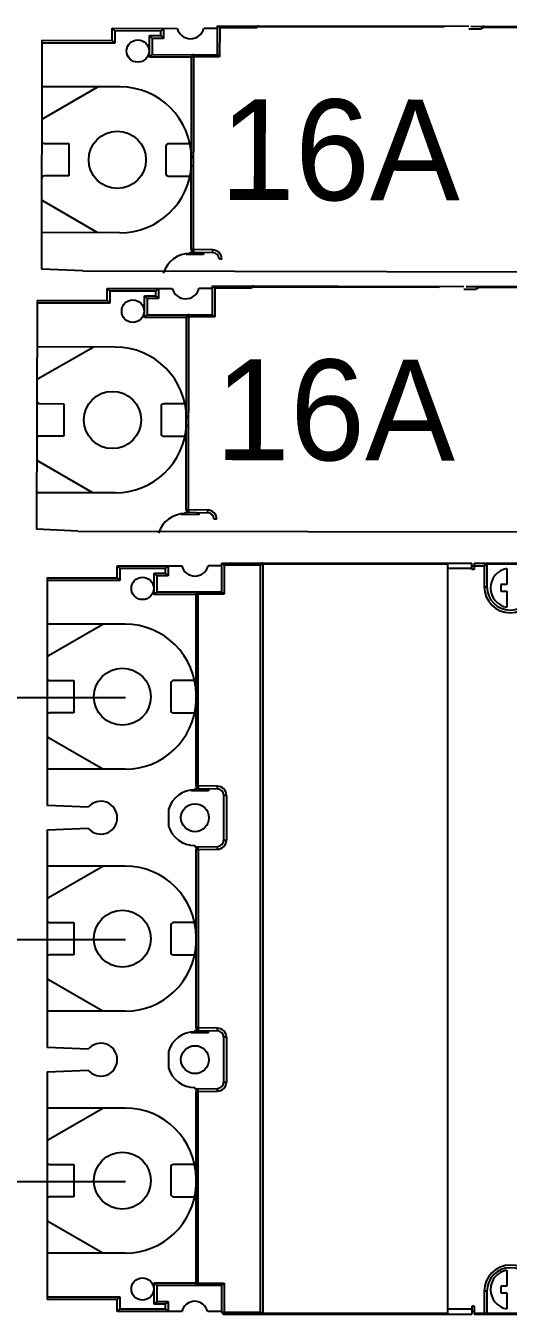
# Model space of a CAD drawing. Extents: x -4780 to 4154, y -1673 to 3208.
# Drawn here: x 2083.2 to 2145.6, y -102.5 to 64.1 of the extents above; entities that cross this region are included whole.
import ezdxf

# ---------------------------------------------------------------- set-up
doc = ezdxf.new("R2010")
doc.units = 0
doc.header["$MEASUREMENT"] = 0
doc.styles.add('PADRÃO', font='', dxfattribs={"height": 0.2})
doc.styles.get('PADRÃO').set_extended_font_data('AvantGarde Bk BT')

msp = doc.modelspace()

# ---------------------------------------------------------------- linework, layer by layer
at = {"color": 7, "linetype": 'Continuous'}
for p, q in [((2094.37, 62.208), (2094.372, 63.779)), ((2094.372, 63.779), (2102.777, 63.764)), ((2094.721, 63.429), (2094.372, 63.779)), ((2094.721, 63.429), (2094.718, 61.858)), ((2100.657, 63.418), (2094.721, 63.429)), ((2100.656, 62.825), (2100.657, 63.418)), ((2100.657, 63.418), (2101.007, 63.767)), ((2101.007, 63.767), (2101.005, 62.475)), ((2107.991, 63.754), (2106.221, 63.757)), ((2107.985, 60.367), (2107.992, 64.103)), ((2107.992, 64.103), (2140.466, 64.043)), ((2107.992, 64.103), (2108.27, 63.823)), ((2108.27, 63.823), (2108.264, 60.087)), ((2113.019, 63.814), (2108.27, 63.823)), ((2137.295, 63.909), (2113.299, 63.954)), ((2140.466, 63.694), (2142.072, 63.691)), ((2140.746, 64.042), (2240.615, 63.858)), ((2142.282, 64.04), (2142.072, 63.691)), ((2142.422, 63.9), (2142.072, 63.691)), ((2148.498, 63.888), (2142.422, 63.9)), ((2085.291, 62.224), (2085.236, 32.648)), ((2094.718, 61.858), (2085.29, 61.875)), ((2085.291, 62.224), (2094.37, 62.208)), ((2094.718, 61.858), (2094.37, 62.208)), ((2099.184, 60.034), (2099.19, 62.827)), ((2099.19, 62.827), (2100.656, 62.825)), ((2099.19, 62.827), (2099.538, 62.477)), ((2099.538, 62.477), (2099.534, 60.382)), ((2101.005, 62.475), (2099.538, 62.477)), ((2100.656, 62.825), (2101.005, 62.475)), ((2099.184, 60.034), (2099.534, 60.382)), ((2104.632, 60.024), (2099.184, 60.034)), ((2099.534, 60.382), (2107.985, 60.367)), ((2104.586, 35.176), (2104.632, 60.094)), ((2108.264, 60.087), (2104.632, 60.094)), ((2104.865, 35.177), (2104.912, 60.372)), ((2108.264, 60.087), (2107.985, 60.367)), ((2095.406, 56.2), (2085.279, 56.218)), ((2085.446, 52.129), (2092.537, 56.205)), ((2085.615, 48.885), (2088.758, 48.879)), ((2088.758, 48.879), (2088.75, 44.689)), ((2101.328, 48.506), (2101.322, 45.015)), ((2104.398, 48.85), (2101.678, 48.855)), ((2088.75, 44.689), (2085.607, 44.694)), ((2101.67, 44.665), (2104.373, 44.66)), ((2092.502, 37.349), (2085.427, 41.451)), ((2095.371, 37.343), (2085.245, 37.362)), ((2107.365, 35.128), (2104.865, 35.177)), ((2107.358, 34.779), (2107.365, 35.128)), ((2106.191, 34.53), (2103.944, 34.534)), ((2104.446, 34.835), (2104.445, 34.663)), ((2104.446, 34.835), (2107.358, 34.779)), ((2106.191, 34.802), (2106.191, 34.53)), ((2108.529, 33.939), (2108.18, 33.94)), ((2090.573, 32.418), (2085.236, 32.648)), ((2093.735, 28.578), (2093.738, 30.149)), ((2093.738, 30.149), (2102.143, 30.133)), ((2094.087, 29.799), (2093.738, 30.149)), ((2100.023, 29.788), (2100.373, 30.137)), ((2100.373, 30.137), (2100.371, 28.845)), ((2107.357, 30.124), (2105.587, 30.127)), ((2107.351, 26.737), (2107.357, 30.473)), ((2107.357, 30.473), (2139.832, 30.413)), ((2107.357, 30.473), (2107.636, 30.193)), ((2107.636, 30.193), (2107.629, 26.457)), ((2112.385, 30.184), (2107.636, 30.193)), ((2136.661, 30.279), (2112.665, 30.323)), ((2139.832, 30.064), (2141.438, 30.061)), ((2140.112, 30.412), (2239.981, 30.228)), ((2141.648, 30.41), (2141.438, 30.061)), ((2141.788, 30.27), (2141.438, 30.061)), ((2147.863, 30.258), (2141.788, 30.27)), ((2084.656, 28.594), (2084.602, -0.982)), ((2084.656, 28.594), (2093.735, 28.578)), ((2094.084, 28.228), (2093.735, 28.578)), ((2094.087, 29.799), (2094.084, 28.228)), ((2100.023, 29.788), (2094.087, 29.799)), ((2098.55, 26.404), (2098.555, 29.197)), ((2098.555, 29.197), (2100.022, 29.195)), ((2098.555, 29.197), (2098.904, 28.847)), ((2098.904, 28.847), (2098.9, 26.752)), ((2100.371, 28.845), (2098.904, 28.847)), ((2100.022, 29.195), (2100.023, 29.788)), ((2100.022, 29.195), (2100.371, 28.845)), ((2094.084, 28.228), (2084.656, 28.245)), ((2098.55, 26.404), (2098.9, 26.752)), ((2098.9, 26.752), (2107.351, 26.737)), ((2104.231, 1.546), (2104.278, 26.742)), ((2107.629, 26.457), (2107.351, 26.737)), ((2103.998, 26.394), (2098.55, 26.404)), ((2103.952, 1.546), (2103.998, 26.463)), ((2107.629, 26.457), (2103.998, 26.463)), ((2094.772, 22.57), (2084.645, 22.588)), ((2084.812, 18.498), (2091.903, 22.575)), ((2084.981, 15.255), (2088.124, 15.249)), ((2088.124, 15.249), (2088.116, 11.059)), ((2103.763, 15.22), (2101.044, 15.225)), ((2100.694, 14.876), (2100.687, 11.384)), ((2088.116, 11.059), (2084.973, 11.064)), ((2101.036, 11.035), (2103.739, 11.03)), ((2091.868, 3.719), (2084.793, 7.821)), ((2094.737, 3.713), (2084.61, 3.732)), ((2105.557, 0.9), (2103.31, 0.904)), ((2103.811, 1.205), (2103.811, 1.033)), ((2103.811, 1.205), (2106.724, 1.149)), ((2106.731, 1.498), (2104.231, 1.546)), ((2105.557, 1.172), (2105.557, 0.9)), ((2106.724, 1.149), (2106.731, 1.498)), ((2107.895, 0.309), (2107.546, 0.31)), ((2089.939, -1.212), (2084.602, -0.982)), ((2094.995, -7.278), (2094.995, -5.714)), ((2094.995, -5.714), (2103.359, -5.714)), ((2095.342, -6.062), (2094.995, -5.714)), ((2095.342, -6.062), (2095.342, -7.625)), ((2101.25, -6.062), (2095.342, -6.062)), ((2099.79, -9.433), (2099.79, -6.652)), ((2099.79, -6.652), (2101.25, -6.652)), ((2099.79, -6.652), (2100.138, -7)), ((2101.25, -6.062), (2101.598, -5.714)), ((2101.25, -6.652), (2101.25, -6.062)), ((2101.25, -6.652), (2101.598, -7)), ((2101.598, -5.714), (2101.598, -7)), ((2108.548, -5.714), (2106.787, -5.714)), ((2108.548, -9.085), (2108.548, -5.367)), ((2108.548, -5.367), (2140.868, -5.367)), ((2108.548, -5.367), (2108.826, -5.645)), ((2108.826, -5.645), (2108.826, -9.363)), ((2113.552, -5.645), (2108.826, -5.645)), ((2113.552, -102.187), (2113.552, -5.645)), ((2113.83, -5.367), (2113.83, -102.465)), ((2137.712, -5.506), (2113.83, -5.506)), ((2137.712, -5.38), (2137.712, -102.423)), ((2140.868, -6.062), (2137.712, -6.062)), ((2140.868, -6.201), (2140.868, -5.367)), ((2140.868, -5.714), (2142.466, -5.714)), ((2141.146, -6.201), (2140.868, -6.201)), ((2141.146, -5.367), (2240.538, -5.367)), ((2141.146, -5.367), (2141.146, -6.201)), ((2142.675, -5.367), (2142.466, -5.714)), ((2142.814, -5.506), (2142.466, -5.714)), ((2142.466, -5.714), (2142.466, -8.416)), ((2148.861, -5.506), (2142.814, -5.506)), ((2142.814, -5.506), (2142.814, -8.416)), ((2145.386, -6.052), (2145.386, -8.147)), ((2085.959, -7.278), (2085.959, -36.713)), ((2085.959, -7.278), (2094.995, -7.278)), ((2095.342, -7.625), (2085.959, -7.625)), ((2095.342, -7.625), (2094.995, -7.278)), ((2100.138, -7), (2100.138, -9.085)), ((2101.598, -7), (2100.138, -7)), ((2145.386, -8.147), (2144.621, -8.147)), ((2144.621, -8.147), (2144.621, -8.981)), ((2099.79, -9.433), (2100.138, -9.085)), ((2105.212, -9.433), (2099.79, -9.433)), ((2100.138, -9.085), (2108.548, -9.085)), ((2105.212, -34.162), (2105.212, -9.363)), ((2108.826, -9.363), (2105.212, -9.363)), ((2105.49, -34.161), (2105.49, -9.085)), ((2108.826, -9.363), (2108.548, -9.085)), ((2142.466, -8.416), (2142.814, -8.416)), ((2144.621, -8.981), (2145.386, -8.981)), ((2145.386, -8.981), (2145.386, -11.075)), ((2096.037, -13.255), (2085.959, -13.255)), ((2086.133, -17.325), (2093.182, -13.255)), ((2086.306, -20.553), (2089.434, -20.553)), ((2089.434, -20.553), (2089.434, -24.724)), ((2101.945, -20.901), (2101.945, -24.376)), ((2104.999, -20.553), (2102.293, -20.553)), ((2089.434, -24.724), (2086.306, -24.724)), ((2102.293, -24.724), (2104.982, -24.724)), ((2093.182, -32.022), (2086.133, -27.952)), ((2096.037, -32.022), (2085.959, -32.022)), ((2106.81, -34.802), (2104.575, -34.802)), ((2105.073, -34.501), (2105.073, -34.673)), ((2105.073, -34.501), (2107.972, -34.551)), ((2107.978, -34.204), (2105.49, -34.161)), ((2106.81, -34.531), (2106.81, -34.802)), ((2107.972, -34.551), (2107.978, -34.204)), ((2108.791, -41.169), (2108.791, -35.385)), ((2109.139, -35.385), (2108.791, -35.385)), ((2109.139, -35.385), (2109.139, -41.169)), ((2091.271, -36.932), (2085.959, -36.713)), ((2101.632, -37.202), (2101.632, -39.352)), ((2085.959, -39.841), (2091.271, -39.622)), ((2085.959, -39.841), (2085.959, -67.99)), ((2108.791, -41.169), (2109.139, -41.169)), ((2105.073, -41.882), (2105.073, -42.053)), ((2105.073, -42.053), (2107.972, -42.003)), ((2105.212, -65.439), (2105.212, -42.392)), ((2105.49, -42.394), (2107.978, -42.35)), ((2105.49, -42.394), (2105.49, -65.438)), ((2107.978, -42.35), (2107.972, -42.003)), ((2096.037, -44.533), (2085.959, -44.533)), ((2086.133, -48.603), (2093.182, -44.533)), ((2086.306, -51.831), (2089.434, -51.831)), ((2089.434, -51.831), (2089.434, -56.001)), ((2101.945, -52.178), (2101.945, -55.653)), ((2104.999, -51.831), (2102.293, -51.831)), ((2089.434, -56.001), (2086.306, -56.001)), ((2102.293, -56.001), (2104.982, -56.001)), ((2093.182, -63.299), (2086.133, -59.229)), ((2096.037, -63.299), (2085.959, -63.299)), ((2106.81, -66.079), (2104.575, -66.079)), ((2105.073, -65.778), (2105.073, -65.95)), ((2105.073, -65.778), (2107.972, -65.829)), ((2107.978, -65.481), (2105.49, -65.438)), ((2106.81, -66.079), (2106.81, -65.808)), ((2107.972, -65.829), (2107.978, -65.481)), ((2091.271, -68.209), (2085.959, -67.99)), ((2108.791, -72.446), (2108.791, -66.663)), ((2109.139, -66.663), (2108.791, -66.663)), ((2109.139, -66.663), (2109.139, -72.446)), ((2101.632, -68.48), (2101.632, -70.629)), ((2085.959, -71.118), (2091.271, -70.9)), ((2085.959, -71.118), (2085.959, -100.554)), ((2105.073, -73.159), (2105.073, -73.331)), ((2105.073, -73.331), (2107.972, -73.28)), ((2107.978, -73.627), (2107.972, -73.28)), ((2108.791, -72.446), (2109.139, -72.446)), ((2105.212, -98.468), (2105.212, -73.67)), ((2105.49, -73.671), (2107.978, -73.627)), ((2105.49, -98.746), (2105.49, -73.671)), ((2096.037, -75.81), (2085.959, -75.81)), ((2086.133, -79.88), (2093.182, -75.81)), ((2086.306, -83.108), (2089.434, -83.108)), ((2089.434, -83.108), (2089.434, -87.278)), ((2104.999, -83.108), (2102.293, -83.108)), ((2101.945, -83.455), (2101.945, -86.931)), ((2089.434, -87.278), (2086.306, -87.278)), ((2102.293, -87.278), (2104.982, -87.278)), ((2093.182, -94.576), (2086.133, -90.506)), ((2096.037, -94.576), (2085.959, -94.576)), ((2145.386, -96.756), (2145.386, -98.851)), ((2099.79, -101.179), (2099.79, -98.399)), ((2099.79, -98.399), (2105.212, -98.399)), ((2099.79, -98.399), (2100.138, -98.746)), ((2100.138, -98.746), (2100.138, -100.832)), ((2108.548, -98.746), (2100.138, -98.746)), ((2105.212, -98.468), (2108.826, -98.468)), ((2108.826, -98.468), (2108.548, -98.746)), ((2108.548, -102.187), (2108.548, -98.746)), ((2108.826, -98.468), (2108.826, -102.465)), ((2142.466, -99.484), (2142.466, -102.465)), ((2142.814, -99.484), (2142.466, -99.484)), ((2142.814, -99.484), (2142.814, -102.326)), ((2144.621, -98.851), (2144.621, -99.685)), ((2145.386, -98.851), (2144.621, -98.851)), ((2144.621, -99.685), (2145.386, -99.685)), ((2145.386, -99.685), (2145.386, -101.779)), ((2085.959, -100.206), (2095.342, -100.206)), ((2094.995, -100.554), (2085.959, -100.554)), ((2095.342, -100.206), (2094.995, -100.554)), ((2094.995, -102.117), (2094.995, -100.554)), ((2095.342, -100.206), (2095.342, -101.77)), ((2099.79, -101.179), (2100.138, -100.832)), ((2101.25, -101.179), (2099.79, -101.179)), ((2100.138, -100.832), (2101.598, -100.832)), ((2101.25, -101.179), (2101.598, -100.832)), ((2101.25, -101.77), (2101.25, -101.179)), ((2101.598, -100.832), (2101.598, -102.117)), ((2140.868, -101.422), (2140.868, -102.465)), ((2141.146, -101.422), (2140.868, -101.422)), ((2141.146, -101.422), (2141.146, -102.465)), ((2095.342, -101.77), (2094.995, -102.117)), ((2103.359, -102.117), (2094.995, -102.117)), ((2095.342, -101.77), (2101.25, -101.77)), ((2101.25, -101.77), (2101.598, -102.117)), ((2108.548, -102.117), (2106.717, -102.117)), ((2108.548, -102.187), (2113.552, -102.187)), ((2108.826, -102.465), (2140.868, -102.465)), ((2113.83, -102.326), (2137.712, -102.326)), ((2137.712, -101.77), (2140.868, -101.77)), ((2141.146, -102.117), (2140.868, -102.117)), ((2141.146, -102.326), (2148.861, -102.326)), ((2141.146, -102.465), (2240.538, -102.465))]:
    msp.add_line(p, q, dxfattribs=at)
for p, q in [((2090.573, 32.418), (2257.916, 32.109)), ((2089.939, -1.212), (2257.282, -1.521)), ((2096.109, -22.784), (2030.715, -22.784)), ((2096.109, -54.062), (2030.831, -54.062)), ((2096.109, -85.339), (2030.974, -85.339))]:
    msp.add_line(p, q)
for centre, radius in [((2097.684, 60.84), 1.449), ((2095.039, 46.772), 3.701), ((2097.05, 27.21), 1.449), ((2094.405, 13.142), 3.701), ((2098.296, -8.633), 1.442), ((2095.69, -22.638), 3.684), ((2105.073, -38.277), 1.807), ((2095.69, -53.916), 3.684), ((2105.073, -69.554), 1.807), ((2095.69, -85.193), 3.684), ((2098.296, -99.198), 1.442)]:
    msp.add_circle(centre, radius, dxfattribs=at)
for centre, radius, start, end in [((2104.5, 64.214), 1.781, 194.66181, 345.12626), ((2113.299, 63.814), 0.279, 89.89404, 179.89545), ((2142.282, 63.9), 0.14, 359.89404, 89.89404), ((2104.911, 60.093), 0.279, 89.89404, 179.89404), ((2095.389, 46.981), 9.219, 359.89404, 89.89404), ((2085.62, 51.826), 0.349, 119.89404, 179.89404), ((2085.616, 49.234), 0.349, 179.89404, 269.89404), ((2101.677, 48.506), 0.349, 89.89404, 179.89404), ((2095.388, 46.571), 9.228, 269.89404, 357.34798), ((2101.671, 45.014), 0.349, 179.89404, 269.89404), ((2085.607, 44.345), 0.349, 89.89404, 179.89404), ((2085.602, 41.753), 0.349, 179.89404, 239.89404), ((2104.935, 35.175), 0.349, 179.89404, 268.89404), ((2107.342, 33.941), 1.187, 359.89404, 88.89404), ((2104.438, 31.041), 3.622, 89.89404, 162.54665), ((2107.342, 33.941), 0.838, 359.89404, 88.89404), ((2103.866, 30.584), 1.781, 194.66181, 345.12626), ((2112.665, 30.184), 0.279, 89.89404, 179.89545), ((2141.648, 30.27), 0.14, 359.89404, 89.89404), ((2104.277, 26.463), 0.279, 89.89404, 179.89404), ((2094.755, 13.351), 9.219, 359.89404, 89.89404), ((2084.986, 18.196), 0.349, 119.89404, 179.89404), ((2084.982, 15.604), 0.349, 179.89404, 269.89404), ((2101.043, 14.876), 0.349, 89.89404, 179.89404), ((2094.754, 12.941), 9.228, 269.89404, 357.34798), ((2084.973, 10.715), 0.349, 89.89404, 179.89404), ((2101.037, 11.384), 0.349, 179.89404, 269.89404), ((2084.968, 8.123), 0.349, 179.89404, 239.89404), ((2103.804, -2.589), 3.622, 89.89404, 162.54665), ((2104.301, 1.545), 0.349, 179.89404, 268.89404), ((2106.708, 0.311), 0.838, 359.89404, 88.89404), ((2106.708, 0.311), 1.187, 359.89404, 88.89404), ((2105.073, -5.262), 1.772, 194.76778, 345.23222), ((2113.83, -5.645), 0.278, 90, 180.00141), ((2142.675, -5.506), 0.139, 0, 90), ((2145.837, -8.564), 2.552, 100.19797, 259.80203), ((2105.49, -9.363), 0.278, 90, 180), ((2145.837, -8.416), 3.371, 180, 360), ((2145.837, -8.416), 3.023, 180, 360), ((2096.037, -22.43), 9.175, 360, 90), ((2086.306, -17.626), 0.348, 120, 180), ((2086.306, -20.206), 0.348, 180, 270), ((2102.293, -20.901), 0.348, 90, 180), ((2096.037, -22.838), 9.184, 270, 357.45394), ((2086.306, -25.071), 0.348, 90, 180), ((2102.293, -24.376), 0.348, 180, 270), ((2086.306, -27.651), 0.348, 180, 240), ((2105.073, -38.277), 3.604, 90, 162.65261), ((2105.559, -34.162), 0.348, 180, 269), ((2107.957, -35.385), 0.834, 0, 89), ((2107.957, -35.385), 1.182, 0, 89), ((2092.909, -38.277), 2.12, 219.38771, 140.61229), ((2105.073, -38.277), 3.604, 197.34739, 270), ((2107.957, -41.169), 0.834, 271, 360), ((2107.957, -41.169), 1.182, 271, 360), ((2105.559, -42.392), 0.348, 91, 180), ((2096.037, -53.707), 9.175, 360, 90), ((2086.306, -48.903), 0.348, 120, 180), ((2086.306, -51.483), 0.348, 180, 270), ((2102.293, -52.178), 0.348, 90, 180), ((2096.037, -54.115), 9.184, 270, 357.45394), ((2086.306, -56.348), 0.348, 90, 180), ((2102.293, -55.653), 0.348, 180, 270), ((2086.306, -58.928), 0.348, 180, 240), ((2105.073, -69.554), 3.604, 90, 162.65261), ((2105.559, -65.439), 0.348, 180, 269), ((2107.957, -66.663), 0.834, 0, 89), ((2107.957, -66.663), 1.182, 0, 89), ((2092.909, -69.554), 2.12, 219.38771, 140.61229), ((2105.073, -69.554), 3.604, 197.34739, 270), ((2107.957, -72.446), 0.834, 271, 360), ((2107.957, -72.446), 1.182, 271, 360), ((2105.559, -73.67), 0.348, 91, 180), ((2096.037, -84.984), 9.175, 360, 90), ((2086.306, -80.181), 0.348, 120, 180), ((2086.306, -82.76), 0.348, 180, 270), ((2102.293, -83.455), 0.348, 90, 180), ((2096.037, -85.392), 9.184, 270, 357.45394), ((2086.306, -87.626), 0.348, 90, 180), ((2102.293, -86.931), 0.348, 180, 270), ((2086.306, -90.205), 0.348, 180, 240), ((2145.837, -99.484), 3.371, 0, 180), ((2145.837, -99.484), 3.023, 360, 180), ((2145.837, -99.268), 2.552, 100.19797, 259.80203), ((2105.49, -98.468), 0.278, 180, 270), ((2105.073, -102.569), 1.772, 91.12352, 165.23222), ((2105.003, -102.569), 1.772, 14.76778, 88.87648), ((2108.826, -102.187), 0.278, 180.00002, 270), ((2113.83, -102.187), 0.278, 179.9964, 270), ((2142.675, -102.326), 0.139, 270, 0)]:
    msp.add_arc(centre, radius, start, end, dxfattribs=at)
for points, knots in [([(2113.168, 63.938), (2113.147, 63.932), (2113.086, 63.912), (2113.02, 63.858), (2113.019, 63.814)], [0, 0, 0, 0, 0.3387477, 1, 1, 1, 1]), ([(2113.299, 63.954), (2113.288, 63.954), (2113.244, 63.952), (2113.2, 63.946), (2113.168, 63.938)], [0, 0, 0, 0, 0.259248, 1, 1, 1, 1]), ([(2104.865, 35.177), (2104.83, 35.177), (2104.778, 35.177), (2104.712, 35.177), (2104.67, 35.176), (2104.636, 35.176), (2104.612, 35.176), (2104.599, 35.176), (2104.592, 35.175), (2104.589, 35.176), (2104.586, 35.175), (2104.586, 35.176)], [0, 0, 0, 0, 0.3821835, 0.5556768, 0.7071962, 0.8315087, 0.9237067, 0.9566914, 0.980577, 0.9951006, 1, 1, 1, 1]), ([(2104.865, 35.177), (2104.864, 35.132), (2104.866, 35.049), (2104.878, 34.938), (2104.892, 34.868), (2104.916, 34.826), (2104.928, 34.826)], [0, 0, 0, 0, 0.369327, 0.6830643, 0.8977864, 1, 1, 1, 1]), ([(2112.534, 30.308), (2112.512, 30.302), (2112.452, 30.282), (2112.385, 30.228), (2112.385, 30.184)], [0, 0, 0, 0, 0.3387477, 1, 1, 1, 1]), ([(2112.665, 30.323), (2112.653, 30.324), (2112.61, 30.322), (2112.566, 30.316), (2112.534, 30.308)], [0, 0, 0, 0, 0.259248, 1, 1, 1, 1]), ([(2104.231, 1.546), (2104.195, 1.547), (2104.144, 1.547), (2104.078, 1.546), (2104.036, 1.546), (2104.002, 1.546), (2103.978, 1.546), (2103.965, 1.546), (2103.958, 1.545), (2103.955, 1.546), (2103.952, 1.545), (2103.952, 1.546)], [0, 0, 0, 0, 0.3821835, 0.5556768, 0.7071962, 0.8315087, 0.9237067, 0.9566914, 0.980577, 0.9951006, 1, 1, 1, 1]), ([(2104.231, 1.546), (2104.23, 1.502), (2104.231, 1.419), (2104.244, 1.308), (2104.258, 1.238), (2104.282, 1.196), (2104.294, 1.196)], [0, 0, 0, 0, 0.369327, 0.6830643, 0.8977864, 1, 1, 1, 1]), ([(2113.7, -5.522), (2113.679, -5.527), (2113.618, -5.547), (2113.552, -5.601), (2113.552, -5.645)], [0, 0, 0, 0, 0.3387477, 1, 1, 1, 1]), ([(2113.83, -5.506), (2113.819, -5.506), (2113.775, -5.507), (2113.732, -5.513), (2113.7, -5.522)], [0, 0, 0, 0, 0.259248, 1, 1, 1, 1]), ([(2105.49, -34.161), (2105.454, -34.161), (2105.403, -34.161), (2105.337, -34.161), (2105.296, -34.161), (2105.262, -34.161), (2105.238, -34.162), (2105.225, -34.162), (2105.218, -34.162), (2105.215, -34.161), (2105.212, -34.162), (2105.212, -34.162)], [0, 0, 0, 0, 0.3821835, 0.5556768, 0.7071962, 0.8315087, 0.9237067, 0.9566914, 0.980577, 0.9951006, 1, 1, 1, 1]), ([(2105.49, -34.161), (2105.489, -34.205), (2105.49, -34.287), (2105.503, -34.398), (2105.517, -34.467), (2105.541, -34.509), (2105.553, -34.509)], [0, 0, 0, 0, 0.369327, 0.6830643, 0.8977864, 1, 1, 1, 1]), ([(2105.212, -42.392), (2105.212, -42.392), (2105.215, -42.393), (2105.218, -42.392), (2105.225, -42.393), (2105.238, -42.392), (2105.262, -42.393), (2105.296, -42.393), (2105.337, -42.393), (2105.403, -42.394), (2105.454, -42.394), (2105.49, -42.394)], [0, 0, 0, 0, 0.0048985, 0.0194214, 0.0433062, 0.0762904, 0.1684877, 0.2928, 0.4443198, 0.6178141, 1, 1, 1, 1]), ([(2105.49, -42.394), (2105.489, -42.349), (2105.49, -42.267), (2105.503, -42.156), (2105.517, -42.087), (2105.541, -42.045), (2105.553, -42.045)], [0, 0, 0, 0, 0.370694, 0.6849281, 0.8977758, 1, 1, 1, 1]), ([(2105.49, -65.438), (2105.454, -65.438), (2105.403, -65.438), (2105.337, -65.438), (2105.296, -65.438), (2105.262, -65.439), (2105.238, -65.439), (2105.225, -65.439), (2105.218, -65.439), (2105.215, -65.438), (2105.212, -65.439), (2105.212, -65.439)], [0, 0, 0, 0, 0.3821857, 0.5556797, 0.7071995, 0.8315119, 0.9237093, 0.9566936, 0.9805786, 0.9951015, 1, 1, 1, 1]), ([(2105.49, -65.438), (2105.489, -65.482), (2105.49, -65.564), (2105.503, -65.675), (2105.517, -65.744), (2105.541, -65.786), (2105.553, -65.787)], [0, 0, 0, 0, 0.369327, 0.6830643, 0.8977864, 1, 1, 1, 1]), ([(2105.212, -73.67), (2105.212, -73.669), (2105.215, -73.67), (2105.218, -73.669), (2105.225, -73.67), (2105.238, -73.67), (2105.262, -73.67), (2105.296, -73.67), (2105.337, -73.671), (2105.403, -73.671), (2105.454, -73.671), (2105.49, -73.671)], [0, 0, 0, 0, 0.0048994, 0.0194229, 0.0433084, 0.076293, 0.1684909, 0.2928033, 0.4443227, 0.6178162, 1, 1, 1, 1]), ([(2105.49, -73.671), (2105.489, -73.626), (2105.49, -73.544), (2105.503, -73.433), (2105.517, -73.364), (2105.541, -73.322), (2105.553, -73.322)], [0, 0, 0, 0, 0.370694, 0.6849281, 0.8977758, 1, 1, 1, 1]), ([(2113.636, -102.286), (2113.613, -102.275), (2113.573, -102.25), (2113.552, -102.206), (2113.552, -102.187)], [0, 0, 0, 0, 0.5754415, 1, 1, 1, 1]), ([(2113.83, -102.326), (2113.812, -102.326), (2113.746, -102.322), (2113.679, -102.308), (2113.636, -102.286)], [0, 0, 0, 0, 0.273712, 1, 1, 1, 1]), ([(2137.705, -102.431), (2137.704, -102.429), (2137.7, -102.424), (2137.709, -102.423), (2137.712, -102.423)], [0, 0, 0, 0, 0.3571066, 1, 1, 1, 1]), ([(2137.712, -102.451), (2137.712, -102.45), (2137.715, -102.443), (2137.709, -102.435), (2137.705, -102.431)], [0, 0, 0, 0, 0.2011719, 1, 1, 1, 1])]:
    msp.add_open_spline(points, degree=3, knots=knots, dxfattribs=at)

# ---------------------------------------------------------------- texts
at = {"ltscale": 0.015, "char_height": 13.0373, "attachment_point": 1, "rotation": 359.89404, "style": 'PADRÃO'}
for insert in [(2108.316, 54.617), (2107.682, 20.987)]:
    msp.add_mtext_dynamic_manual_height_columns('16A', width=225.50453, gutter_width=65.186, heights=[54.179], dxfattribs=dict(at, insert=insert))

doc.saveas('drawing.dxf')
